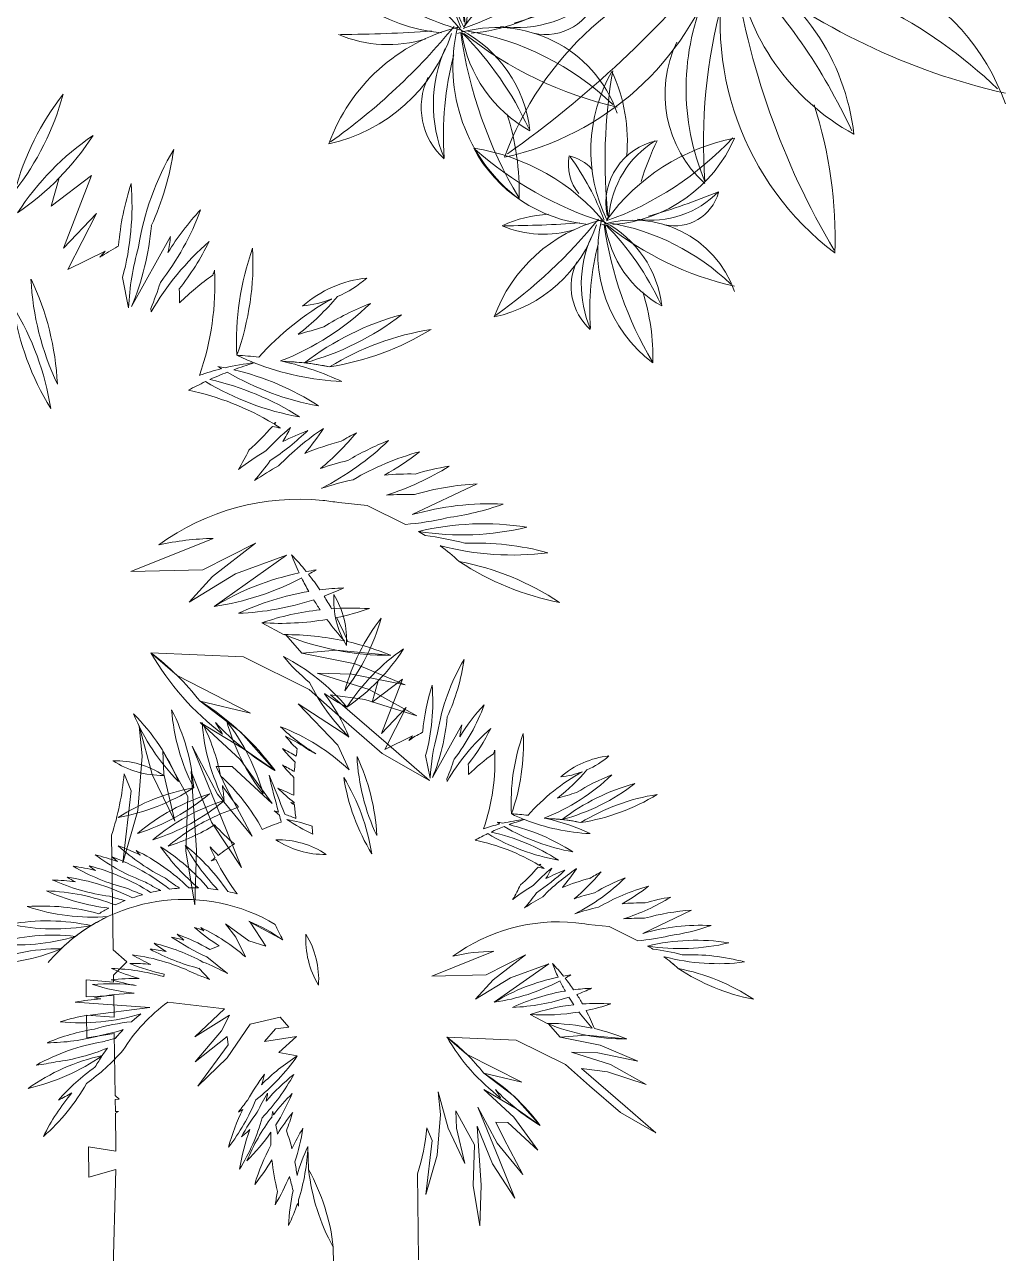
# Model space of a CAD drawing. Header units: millimetres. Extents: x -37049 to 129367, y 25385 to 90033.
# Drawn here: x 16047 to 17606, y 58581 to 60535 of the extents above; entities that cross this region are included whole.
import ezdxf

# ---------------------------------------------------------------- set-up
doc = ezdxf.new("R2010")
doc.units = ezdxf.units.MM
doc.header["$MEASUREMENT"] = 0
doc.layers.add('NCAY', color=3, linetype='Continuous', lineweight=13)

# ---------------------------------------------------------------- blocks, each defined once
blk = doc.blocks.new('A$C31BE79CC')
at = {"ltscale": 0.7}
for p, q in [((-160.2, 4356.2), (-74.6, 4290.9)), ((-101.1, 4202.1), (-160.2, 4356.2)), ((-74.6, 4290.9), (-91.7, 4351.1)), ((-171.1, 4275.3), (-101.1, 4202.1)), ((-110.4, 4157), (-171.1, 4275.3)), ((-327.9, 4226.8), (-245.3, 4078)), ((-189.1, 4195.4), (-110.4, 4157)), ((-238.6, 4075.6), (-226, 4139.6)), ((-286.6, 4066.8), (-285.9, 4074.2)), ((-508.1, 3576.2), (-416.7, 3505.8)), ((-396.5, 3519.8), (-508.1, 3576.2)), ((-573.6, 3551.4), (-419.9, 3442.4)), ((-465.3, 3511.6), (-573.6, 3551.4)), ((-243.6, 3516.2), (-396.5, 3519.8)), ((-367, 3451.4), (-465.3, 3511.6)), ((-416.7, 3505.8), (-367, 3451.4)), ((-605.9, 3343.6), (-571.9, 3382.5)), ((-679.4, 3349.5), (-791.2, 3338.7)), ((-718.9, 3320.6), (-605.9, 3343.6)), ((-605.9, 3343.6), (-679.4, 3349.5)), ((-482.1, 3335.5), (-621.3, 3266)), ((-286.3, 3344), (-482.1, 3335.5)), ((-341.5, 3296.1), (-286.3, 3344)), ((-825.3, 3276), (-718.9, 3320.6)), ((-712.3, 3298.9), (-825.3, 3276)), ((-819.1, 3288.5), (-754.9, 3239.5)), ((-774.7, 3173), (-819.1, 3288.5)), ((-754.9, 3239.5), (-767.7, 3284.7)), ((-748.5, 3266), (-638.5, 3300.9)), ((-638.5, 3300.9), (-712.3, 3298.9)), ((-497.4, 3216), (-341.5, 3296.1)), ((-849.5, 3210.3), (-748.5, 3266)), ((-621.3, 3266), (-689.3, 3206.3)), ((-739.5, 3245.2), (-849.5, 3210.3)), ((-789.4, 3149), (-666.4, 3255)), ((-666.4, 3255), (-739.5, 3245.2)), ((-705.8, 3165.6), (-598.4, 3236)), ((-598.4, 3236), (-682.5, 3148.5)), ((-390.3, 3241.7), (-497.4, 3216)), ((-476.6, 3175.5), (-390.3, 3241.7)), ((-827.3, 3227.8), (-774.7, 3173)), ((-781.7, 3139.1), (-827.3, 3227.8)), ((-689.3, 3206.3), (-776.2, 3130.5)), ((-944.9, 3191.5), (-882.9, 3079.9)), ((-390.6, 3196.1), (-482.5, 3140.8)), ((-475.4, 3117.9), (-390.6, 3196.1)), ((-261.4, 3189.5), (-289.1, 3086.3)), ((-267.7, 3124.7), (-261.4, 3189.5)), ((-840.8, 3167.9), (-781.7, 3139.1)), ((-549.1, 3094.3), (-476.6, 3175.5)), ((-876.2, 3073.1), (-789.4, 3149)), ((-776.2, 3130.5), (-876.2, 3073.1)), ((-682.5, 3148.5), (-706.3, 3095.8)), ((-482.5, 3140.8), (-549.1, 3094.3)), ((-434.9, 2995.9), (-373.4, 3146)), ((-373.4, 3146), (-427.6, 3044.2)), ((-311.5, 3135.5), (-364.3, 3039.1)), ((-313.3, 3086.6), (-311.5, 3135.5)), ((-877.9, 3078.1), (-868.4, 3126.1)), ((-543.2, 3024.6), (-475.4, 3117.9)), ((-458.4, 3102.8), (-543.2, 3024.6)), ((-424.1, 3103), (-458.4, 3102.8)), ((-446.5, 3056.8), (-424.1, 3103)), ((-258.5, 3009.7), (-267.7, 3124.7)), ((-913.9, 3071.5), (-913.3, 3077.1)), ((-371.7, 3092.3), (-414.8, 2985.3)), ((-383.1, 2925.3), (-371.7, 3092.3)), ((-337, 2986.8), (-313.3, 3086.6)), ((-289.1, 3086.3), (-337, 2986.8)), ((-229.3, 3087.2), (-244.2, 3051.1)), ((-500.8, 2955), (-446.5, 3056.8)), ((-244.2, 3051.1), (-226.9, 2898.8)), ((-427.6, 3044.2), (-500.8, 2955)), ((-364.3, 3039.1), (-360.4, 2923.8)), ((-226.9, 2898.8), (-258.5, 3009.7)), ((-478, 2888.9), (-434.9, 2995.9)), ((-414.8, 2985.3), (-478, 2888.9)), ((-379.1, 2810), (-383.1, 2925.3)), ((-360.4, 2923.8), (-379.1, 2810)), ((-496.3, 2772.9), (-565.4, 2735.5)), ((-529.4, 2722.3), (-496.3, 2772.9)), ((-444.2, 2769.6), (-493.7, 2733.7)), ((-466.2, 2741.2), (-444.2, 2769.6)), ((-486.7, 2699.3), (-466.2, 2741.2)), ((-493.7, 2733.7), (-529.4, 2722.3)), ((-411.2, 2715.3), (-431, 2722.6)), ((-1129.1, 2684.9), (-1013.9, 2603.2)), ((-1047.9, 2655.1), (-1129.1, 2684.9)), ((-1080, 2703.5), (-1011.5, 2650.7)), ((-996.3, 2661.3), (-1080, 2703.5)), ((-448.5, 2664.2), (-404.5, 2699.6)), ((-881.6, 2658.6), (-996.3, 2661.3)), ((-410.2, 2651.7), (-388, 2675.1)), ((-313.3, 2657.6), (-314.3, 2662.4)), ((-974.1, 2609.9), (-1047.9, 2655.1)), ((-1011.5, 2650.7), (-974.1, 2609.9)), ((-322, 2603.5), (-442.3, 2589)), ((-442.3, 2589), (-379.5, 2529.6)), ((-125.9, 2603.3), (-283.6, 2592.2)), ((-283.6, 2592.2), (-151.7, 2575.2)), ((-1153.4, 2529.1), (-1127.9, 2558.3)), ((-560.1, 2571.6), (-578.4, 2550.1)), ((-496.6, 2556.8), (-560.1, 2571.6)), ((-447.8, 2485.4), (-496.6, 2556.8)), ((-379.5, 2529.6), (-452.8, 2575.6)), ((-452.8, 2575.6), (-436, 2542.9)), ((-1208.5, 2533.5), (-1292.4, 2525.4)), ((-1238.1, 2511.9), (-1153.4, 2529.1)), ((-1153.4, 2529.1), (-1208.5, 2533.5)), ((-913.6, 2529.3), (-1060.5, 2523)), ((-955, 2493.4), (-913.6, 2529.3)), ((-567.6, 2526.5), (-594.5, 2530.8)), ((-594.5, 2530.8), (-556.9, 2496.4)), ((-578.4, 2550.1), (-550.4, 2546.9)), ((-550.4, 2546.9), (-526.8, 2520.1)), ((-447.9, 2530.6), (-449.6, 2513.2)), ((-379.9, 2477.1), (-447.9, 2530.6)), ((-436, 2542.9), (-379.9, 2477.1)), ((-1317.9, 2478.4), (-1238.1, 2511.9)), ((-1060.5, 2523), (-1164.9, 2470.9)), ((-526.8, 2520.1), (-567.6, 2526.5)), ((-449.6, 2513.2), (-385.9, 2424.9)), ((-1233.1, 2495.6), (-1317.9, 2478.4)), ((-1260.3, 2470.9), (-1177.8, 2497)), ((-1177.8, 2497), (-1233.1, 2495.6)), ((-1071.9, 2433.4), (-955, 2493.4)), ((-556.9, 2496.4), (-596.2, 2489.3)), ((-385.9, 2424.9), (-447.8, 2485.4)), ((-1336, 2429.1), (-1260.3, 2470.9)), ((-1253.6, 2455.3), (-1336, 2429.1)), ((-1290.9, 2383.1), (-1198.8, 2462.6)), ((-1198.8, 2462.6), (-1253.6, 2455.3)), ((-1164.9, 2470.9), (-1215.9, 2426.1)), ((-991.6, 2452.7), (-1071.9, 2433.4)), ((-1056.4, 2403), (-991.6, 2452.7)), ((-1215.9, 2426.1), (-1281.1, 2369.3)), ((-1110.8, 2342.1), (-1056.4, 2403)), ((-991.8, 2418.4), (-1060.8, 2377)), ((-1055.4, 2359.8), (-991.8, 2418.4)), ((-895, 2413.5), (-915.8, 2336.1)), ((-899.7, 2364.9), (-895, 2413.5)), ((-1356.1, 2326.2), (-1290.9, 2383.1)), ((-1060.8, 2377), (-1110.8, 2342.1)), ((-1025.1, 2268.3), (-979, 2380.9)), ((-979, 2380.9), (-1019.7, 2304.6)), ((-932.6, 2373), (-972.2, 2300.7)), ((-933.9, 2336.3), (-932.6, 2373)), ((-1281.1, 2369.3), (-1356.1, 2326.2)), ((-1106.3, 2289.8), (-1055.4, 2359.8)), ((-1042.7, 2348.5), (-1106.3, 2289.8)), ((-1017, 2348.6), (-1042.7, 2348.5)), ((-1033.8, 2314), (-1017, 2348.6)), ((-892.8, 2278.6), (-899.7, 2364.9)), ((-977.7, 2340.6), (-1010, 2260.4)), ((-986.2, 2215.4), (-977.7, 2340.6)), ((-951.7, 2261.5), (-933.9, 2336.3)), ((-915.8, 2336.1), (-951.7, 2261.5)), ((-870.9, 2336.7), (-882.1, 2309.7)), ((-1074.5, 2237.7), (-1033.8, 2314)), ((-1019.7, 2304.6), (-1074.5, 2237.7)), ((-972.2, 2300.7), (-969.2, 2214.3)), ((-882.1, 2309.7), (-869.1, 2195.5)), ((-620.4, 2248.2), (-618.9, 2297.1)), ((-1057.4, 2188), (-1025.1, 2268.3)), ((-869.1, 2195.5), (-892.8, 2278.6)), ((-1010, 2260.4), (-1057.4, 2188)), ((-983.3, 2128.9), (-986.2, 2215.4)), ((-969.2, 2214.3), (-983.3, 2128.9))]:
    blk.add_line(p, q, dxfattribs=at)
at = {"ltscale": 0.25}
for p, q in [((-977.5, 3702.4), (-840.1, 3637)), ((-825.6, 3616.3), (-744.7, 3656.4)), ((-744.7, 3656.4), (-684.7, 3662.5)), ((-243.6, 3516.2), (-418.4, 3586.6)), ((-568.9, 3382.5), (-521.5, 3407.8)), ((-206.1, 2714.4), (-202.7, 2957.4)), ((-1432.1, 2798.2), (-1329, 2749.2)), ((-1318.1, 2733.6), (-1257.4, 2763.7)), ((-1257.4, 2763.7), (-1212.5, 2768.2)), ((-881.6, 2658.6), (-1012.7, 2711.3)), ((-235.1, 2688.8), (-206.1, 2714.4)), ((-206.8, 2660.3), (-235.1, 2688.8)), ((-207, 2645.5), (-206.8, 2660.3)), ((-207, 2645.5), (-148.7, 2650.6)), ((-148.7, 2650.6), (-149.2, 2614.3)), ((-208.1, 2571.4), (-207.4, 2617.7)), ((-149.2, 2614.3), (-207.4, 2617.7)), ((-1125.6, 2558.3), (-1090, 2577.2)), ((-208.1, 2571.4), (-149.8, 2575.7)), ((-149.8, 2575.7), (-150.4, 2527.6)), ((-210.4, 2405.1), (-208.5, 2536.6)), ((-150.4, 2527.6), (-208.5, 2536.6)), ((-219.1, 2397.8), (-210.4, 2405.1)), ((-210.5, 2396.8), (-219.1, 2397.8)), ((-217.7, 2371.2), (-210.8, 2371.5)), ((-210.9, 2368.1), (-217.7, 2371.2)), ((-210.8, 2371.5), (-210.5, 2396.8)), ((-211.9, 2294), (-210.9, 2368.1)), ((-211.8, 2287.1), (-211.9, 2294)), ((-211.8, 2287.1), (-153.7, 2296.3)), ((-153.7, 2296.3), (-154.6, 2232.3)), ((-151, 0), (-211.5, 2248.3)), ((-154.6, 2232.3), (-211.5, 2248.3)), ((-853.5, 2057.2), (-851, 2239.4)), ((-672.6, 2084.1), (-698.9, 21.4))]:
    blk.add_line(p, q, dxfattribs=at)
for centre, major_axis, start_param, end_param in [((464.9, 4682.2), (585.6, 0.1), 3.406993, 3.801553), ((-562.8, 4169.3), (-585.6, 0.2), 3.407446, 3.802006), ((327.9, 4759.5), (585.6, 0.1), 3.716096, 4.110655), ((-495.1, 3958.4), (585.6, 0.1), 0.574503, 0.969063), ((-838.1, 4112.3), (-585.6, 0.1), 3.299173, 3.676989), ((245.4, 4493.2), (585.6, 0), 3.282335, 3.571144), ((339.5, 4291.9), (585.6, 0.1), 3.061447, 3.404585), ((-801.1, 4157.6), (-585.6, 0.2), 3.227372, 3.456534), ((-820.5, 3884.9), (-585.6, 2.7), 3.699333, 3.894874), ((157.7, 4486.6), (585.6, 0.8), 3.494407, 3.796649), ((296.3, 4300.6), (-585.6, 0.1), 0.087896, 0.390186), ((252.5, 4304.7), (-585.6, 1.7), 0.136344, 0.195643), ((83.1, 4172.2), (-585.6, 0), -0.050757, 0.343802), ((-1053.1, 4004.6), (-585.6, 0.1), 3.090895, 3.485455), ((-793.7, 3773.8), (585.6, 0.4), 0.523282, 0.854848), ((114.9, 4476.3), (-585.6, 0.4), 0.461584, 0.664682), ((-823.5, 4045.5), (585.6, 0.3), 0.050816, 0.27375), ((241.1, 4571.5), (-414.1, 414.1), 1.456103, 1.461373), ((-496.6, 3691.3), (-585.6, 6.7), 4.148582, 4.223533), ((258.7, 4572.7), (-414.1, 414.1), 1.48554, 1.514413), ((163.8, 4125.3), (-585.6, 0), -0.05074, 0.335831), ((-972.4, 3957.7), (-414.1, 414.1), 4.252072, 4.270733), ((-755.1, 3666.3), (585.6, 5.7), 0.789358, 0.946528), ((-770.1, 3892.3), (247.7, 0), 0.855538, 1.463513), ((-581.1, 4325.7), (-247.7, 0.4), 0.857282, 1.155325), ((252.5, 4304.7), (585.6, 1.1), 3.444177, 3.54428), ((496.9, 3885.4), (-585.6, 0), -0.443286, -0.048727), ((-616.9, 4165.2), (585.6, 0), -0.443427, -0.048867), ((-235.9, 4479.2), (-585.6, 1.3), 0.708283, 0.9053), ((-952.2, 3581.4), (585.6, 0.8), 0.725878, 1.065427), ((-581.1, 4325.7), (247.7, 0.1), 4.347749, 4.604814), ((238.8, 4091.7), (585.6, 0.2), 3.100743, 3.151111), ((-963.1, 3538.8), (-585.6, 0.4), 4.153519, 4.343577), ((-346.5, 4507.7), (-585.6, 0.1), 0.806913, 1.195733), ((504.7, 3771.4), (585.6, 0.1), 2.591384, 2.985943), ((-573, 4168.3), (585.6, 0.2), -0.550505, -0.155946), ((-969.4, 3495.2), (-585.6, 0.1), 4.055264, 4.449823), ((-459.6, 4524.3), (-585.6, 0), 0.913568, 1.308128), ((-971, 3451.2), (-585.6, 0), 4.161869, 4.556428), ((-573.7, 4528.8), (-585.6, 0.5), 1.02116, 1.415719), ((234.7, 6963.6), (3058.8, 84.3), 4.390744, 4.409065), ((-439.7, 3390), (585.6, 0.7), 1.788858, 2.012913), ((-558.4, 3458), (-503.7, 1), -1.551548, -1.356168), ((-558.4, 3458), (-503.6, 2.6), -1.548325, -1.459671), ((-439.7, 3390), (-414.1, 414.1), -0.57661, -0.566176), ((-439.7, 3390), (-585.6, 1.5), -1.519455, -1.439727), ((-719.4, 4503.9), (-585.6, 6.1), 1.956749, 2.024498), ((-719.4, 4503.9), (585.6, 0.2), -1.522461, -1.196862), ((-558.4, 3458), (-503.7, 1.2), -1.462377, -1.355651), ((-325, 3374.9), (-585.6, 1), -1.333653, -0.99797), ((-744.4, 4444.1), (-585.6, 0.6), 1.748376, 2.102823), ((-558.4, 3458), (356.1, 356.1), 0.677895, 0.679824), ((-952.2, 3581.4), (414.1, 414.1), 6.197876, 6.198687), ((-558.4, 3458), (-503.7, 1), 4.484508, 4.606893), ((-719.8, 3248.1), (742.5, 2.6), 1.212125, 1.272787), ((-719.8, 3248.1), (-741.5, 40), 4.337032, 4.39141), ((-325, 3374.9), (414.1, 414.1), 0.961941, 0.989243), ((-744.4, 4444.1), (-414.1, 414.1), 2.911514, 2.927297), ((-558.4, 3458), (503.7, 1.4), 1.225353, 1.322073), ((-284.7, 3351.4), (585.6, 1.3), 1.785514, 2.139668), ((-704.1, 4420.6), (585.6, 0.2), -1.394575, -1.028542), ((-719.8, 3248.1), (740.4, 56.2), 0.997968, 1.052304), ((-244.4, 3328), (-585.6, 0.5), -1.361083, -1.029008), ((-818.7, 3311.8), (414.1, 414.1), 0.300858, 0.310693), ((-103.7, 4210.5), (414.1, 414.1), 3.057726, 3.066232), ((-993, 3291.8), (584, 43.4), 0.951583, 1.014576), ((-271.5, 4185.3), (585.6, 0.2), 3.835481, 4.018839), ((-977.4, 3332.9), (585.6, 1.5), 0.767022, 0.979563), ((-164.8, 4144.5), (585.6, 3.4), 3.723202, 3.836803), ((-829.5, 3269.1), (585.6, 1), 1.101277, 1.201156), ((-214.3, 4238.9), (-585.6, 2.3), 0.812122, 0.986828), ((-957.4, 3372.2), (585.6, 1.7), 0.748909, 0.872499), ((-63, 4092.6), (-585, 26.6), 0.526161, 0.584914), ((-244.4, 3328), (-414.1, 414.1), -0.240749, -0.214296), ((-663.8, 4397.1), (414.1, 414.1), 4.103534, 4.133705), ((-103.7, 4210.5), (585.6, 7.2), 3.850293, 3.970726), ((-1004.2, 3249.2), (585.6, 2.4), 1.027071, 1.191434), ((-381.9, 4214.5), (585.6, 1.7), 3.939692, 4.238137), ((-835.8, 3225.5), (585.6, 3.8), 1.172739, 1.311778), ((-1010.7, 3205.7), (585.6, 1.4), 1.038288, 1.299896), ((-494.8, 4231.7), (-585.5, 9.1), 0.923229, 1.076015), ((-829.5, 3269.1), (585.5, 12), 0.893295, 1.012784), ((32.6, 4030.1), (585.3, 17.2), 3.565081, 3.644896), ((-1012.6, 3161.7), (-585.6, 4.4), 4.431524, 4.558079), ((-609, 4236.9), (-585.6, 1.7), 1.017369, 1.268159), ((-837.3, 3181.5), (585.6, 6.3), 1.226562, 1.328978), ((-835.8, 3225.5), (585.6, 5.7), 0.962124, 1.064412), ((-63, 4092.6), (-585.5, 11.6), 0.6414, 0.733687), ((-1009.8, 3117.7), (-585.6, 0), 4.426646, 4.657282), ((-834.2, 3137.6), (-585.6, 1), 4.622999, 4.734391), ((-834.2, 3137.6), (-585.6, 1.7), 4.391489, 4.509622), ((-826.4, 3094.3), (-585.6, 0.9), 4.643408, 4.745185), ((-599.9, 3166), (-503.7, 0.1), 4.082142, 4.812592), ((-1002.3, 3074.3), (-585.6, 0.5), 4.432652, 4.764896), ((-835.6, 4210.7), (-585.6, 0.5), 1.228779, 1.438689), ((-599.9, 3166), (-503.6, 6.3), -1.458187, -1.389074), ((-990.3, 3032), (585.6, 0), 1.334496, 1.729056), ((-777.7, 4199.9), (585.6, 1.1), 4.476945, 4.628758), ((-945.6, 4179.6), (585.6, 0.1), 4.475974, 4.870534), ((-599.9, 3166), (-356.1, 356.1), -0.258415, -0.225201), ((-973.8, 2991.2), (-585.6, 0.1), 4.673875, 4.977643), ((-1051.6, 4137), (585.6, 0.1), 4.582733, 4.972963), ((-797.2, 3011.3), (-585.6, 0), -1.450398, -1.304849), ((-599.9, 3166), (-503.6, 3.5), -0.927769, -0.82339), ((-599.9, 3166), (503.5, 10.4), 2.186168, 2.290547), ((-883.4, 4156.6), (-414.1, 414.1), 2.326823, 2.329379), ((-429.6, 3001.1), (-585.6, 1.4), 4.496795, 4.6955), ((-160.3, 3147.8), (-585.6, 4.2), -0.754627, -0.673486), ((-1130.5, 3762.3), (-585.6, 1.7), 2.705463, 2.777182), ((-828.7, 2962.8), (-585.6, 0.1), -1.37982, -0.98526), ((-1263.2, 4025.9), (585.6, 0.4), -1.380718, -0.986159), ((-334.3, 4021.7), (-414.1, 414.1), 1.814851, 1.846459), ((-721.7, 2940.5), (414.1, 414.1), 0.602803, 0.638614), ((-160.3, 3147.8), (584.8, 30.9), 2.420926, 2.490828), ((-1130.5, 3762.3), (585.4, 15), -0.540385, -0.484977), ((-334.3, 4021.7), (585.6, 0.1), 4.23042, 4.565385), ((-721.7, 2940.5), (585.6, 0.1), 1.029252, 1.36207), ((-515, 3371.2), (185.8, 0), 2.596064, 3.204039), ((-859.3, 3456), (185.8, 0), -0.545528, 0.062447), ((-448.2, 4012.9), (585.4, 16.8), 4.249153, 4.326478), ((-718.2, 2896.6), (585.6, 0.6), 1.443106, 1.529714), ((-718.2, 2896.6), (585.6, 1.5), 1.133701, 1.401181), ((-710.1, 2853.4), (585.6, 0.1), 1.500699, 1.637253), ((-160.3, 3147.8), (584.8, 29.8), 2.519744, 2.573182), ((-1130.5, 3762.3), (-582.1, 64.2), 2.658835, 2.702073), ((-448.2, 4012.9), (585.6, 0), 4.394724, 4.672281), ((-350.3, 3533), (-439.2, 0.5), 0.266698, 0.661258), ((-1121, 3148.4), (439.2, 0.3), 0.264847, 0.659406), ((-560.5, 3992.1), (-585.6, 2.5), 1.247137, 1.370447), ((-160.3, 3147.8), (585.6, 4.9), 2.652386, 2.748329), ((-1130.5, 3762.3), (585.5, 9.2), -0.751957, -0.651082), ((-560.5, 3992.1), (585.6, 0.1), 4.542968, 4.778944), ((-710.1, 2853.4), (585.6, 0.4), 1.242306, 1.458399), ((-791.2, 3924.3), (585.6, 0.3), 4.706639, 5.101199), ((-571.9, 2797), (-585.6, 2.2), -1.341269, -1.177617), ((-571.9, 2797), (-585.6, 0.5), 4.707999, 4.927601), ((-453, 3591), (-439.2, 0.4), 0.575633, 0.970192), ((-1070.2, 2990.2), (439.2, 1), 0.572375, 0.966934), ((-366, 2945.6), (-439.2, 0.1), -1.095448, -0.700889), ((-902.5, 3619.5), (-439.2, 0.3), 2.263747, 2.44122), ((-793.3, 3637), (-585.6, 0.4), 2.223663, 2.618222), ((69.1, 2878.5), (585.6, 1.4), 2.220531, 2.470157), ((-1327.5, 3105.6), (439.2, 0.4), 0.15669, 0.534507), ((-514.9, 3391.3), (439.2, 0.2), 3.281865, 3.570674), ((-444.3, 3240.3), (439.2, 0.1), 3.061455, 3.404593), ((-1299.8, 3139.6), (439.2, 0), 0.085293, 0.314455), ((-1015.3, 3477.2), (439.2, 0.8), -0.790862, -0.464171), ((-300.4, 2996.8), (-439.2, 0.2), -0.634784, -0.393913), ((-902.5, 3619.5), (439.2, 4.1), -1.105063, -0.978422), ((-1314.3, 2935), (439.2, 0.5), 0.552114, 0.747655), ((-580.7, 3386.3), (439.2, 0.2), 3.49537, 3.797613), ((-78.3, 2746.1), (-585.6, 0.5), -1.008169, -0.635946), ((-476.7, 3246.9), (-439.2, 0.1), 0.087911, 0.390201), ((61.1, 3023.5), (-439.2, 0.1), -0.472363, -0.077803), ((-767.8, 3257.6), (-439.2, 0), 2.66905, 3.063609), ((62.3, 2905.5), (439.2, 1), 2.357682, 2.752242), ((-656.2, 3380.7), (-439.2, 0.1), 2.360201, 2.75476), ((-1294.2, 2851.7), (439.2, 0.7), 0.522416, 0.853982), ((-612.8, 3378.6), (439.2, 0.1), 3.602188, 3.805286), ((-509.6, 3249.9), (-439.2, 0.7), 0.134976, 0.194275), ((-404.3, 2776.8), (-439.2, 0.2), -1.206723, -0.812347), ((-862.5, 3506.2), (-439.2, 4.9), 2.124337, 2.340051), ((-849.9, 3596.8), (-585.6, 0.6), 2.111282, 2.388841), ((-101, 2927.9), (-439.2, 0.3), -0.663509, -0.26895), ((-870.2, 3315.5), (-439.2, 0.3), 2.478083, 2.872643), ((-832.3, 3230.5), (-439.2, 0.1), 2.669367, 3.063927), ((69.1, 2878.5), (-585.6, 6.7), -0.561492, -0.512627), ((-3.4, 2996.4), (-439.2, 0.6), -0.471249, -0.197472), ((-636.6, 3150.5), (-439.2, 0), -0.050815, 0.343744), ((-1488.7, 3024.8), (-439.2, 0), 3.090819, 3.485378), ((-1316.5, 3055.5), (439.2, 0), 0.051274, 0.274208), ((-518.1, 3450), (310.6, 310.6), 3.0269, 3.032169), ((-1071.4, 2789.8), (439.1, 6.7), 0.980349, 1.0553), ((-504.9, 3450.9), (-310.6, 310.6), 1.48554, 1.514413), ((-371.2, 2776.5), (-439.2, 5.9), -1.08457, -0.948929), ((-878.4, 3477.7), (-310.6, 310.6), 3.066792, 3.098029), ((-906.2, 3451.6), (310.6, 310.6), 4.750335, 4.794332), ((-432.1, 2740.9), (-310.6, 310.6), -0.438123, -0.432207), ((-576.1, 3115.3), (-439.2, 0.1), -0.050613, 0.335958), ((-1428.2, 2989.6), (310.6, 310.6), 5.822868, 5.841529), ((-1265.3, 2771.1), (439.2, 1.2), 0.796371, 0.95354), ((-432.1, 2740.9), (-310.6, 310.6), -0.337675, -0.303271), ((-906.2, 3451.6), (-310.6, 310.6), 3.138842, 3.153714), ((-1027.9, 3057.8), (-310.6, 310.6), 4.080354, 4.11566), ((-364.8, 2750.1), (438.9, 15.4), 2.008597, 2.084408), ((-899.7, 3425.3), (439.2, 1.6), -0.798104, -0.707026), ((-1276.5, 2940.6), (-185.8, 0.1), 3.997653, 4.605628), ((-1134.8, 3265.6), (-185.8, 0.8), 0.8598, 1.157843), ((-519.8, 3090.2), (310.6, 310.6), 2.315645, 2.366013), ((-509.6, 3249.9), (-439.2, 0.6), 0.305777, 0.405879), ((-326.2, 2935.4), (-439.2, 0.1), -0.443227, -0.048668), ((-1161.6, 3145.3), (-439.2, 0.1), 2.698479, 3.093039), ((-1027.9, 3057.8), (310.6, 310.6), 5.576314, 5.621229), ((-364.9, 2715.1), (-438, 32.8), -1.023149, -0.957762), ((-899.8, 3390.3), (439.2, 1.4), -0.788427, -0.706677), ((-209.8, 2929.5), (185.8, 0.3), 1.547389, 2.155364), ((-308.6, 3270), (-185.8, 0.2), 1.550084, 2.158059), ((-1421.2, 2675.5), (-439.2, 0.2), 4.153271, 4.343329), ((-958.8, 3402.2), (-439.2, 0.8), 0.808731, 1.197551), ((-875.9, 3380.8), (439.2, 0.7), 3.846023, 4.04304), ((-1413.1, 2707.4), (439.2, 0.3), 0.726596, 1.066145), ((-1134.8, 3265.6), (-185.8, 0.2), 1.207647, 1.464712), ((-320.4, 2850), (439.2, 0.3), 2.590924, 2.985484), ((-1128.7, 3147.6), (-439.2, 0.4), 2.592313, 2.986873), ((-1027.9, 3057.8), (439.2, 0), -0.036122, 0.049968), ((1664, 2147.6), (-2391.5, 19.3), -0.394386, -0.357216), ((-2863.1, 3637.9), (-2391.5, 7.5), 2.877474, 2.911126), ((-136, 2760.4), (-439.2, 0.8), -0.823435, -0.494989), ((354, 3138.9), (-585.6, 0.1), 0.088591, 0.315204), ((-1426, 2642.8), (-439.2, 0.1), 4.055323, 4.449882), ((-1043.6, 3414.6), (439.2, 0), 4.055114, 4.449674), ((-859.5, 3373.4), (439.2, 6.2), -0.923638, -0.818932), ((-395.6, 2647.6), (-439.1, 7.4), -1.182579, -1.098167), ((-805.7, 3302.2), (439.2, 0.5), -0.709152, -0.578136), ((-3.4, 2996.4), (439.2, 0.1), 2.990016, 3.063344), ((-138.9, 3427), (-439.2, 0), 0.998756, 1.393315), ((-454.3, 2625.4), (-439.2, 0), 4.140339, 4.534899), ((-1427.2, 2609.8), (-439.2, 0.4), 4.16284, 4.5574), ((-1129.2, 3418), (439.2, 0.4), 4.161051, 4.55561), ((-522.9, 5244.1), (-2289.2, 161.8), 1.347257, 1.365578), ((-827.5, 3391.3), (310.6, 310.6), 4.497864, 4.51738), ((-1027.9, 3057.8), (-310.6, 310.6), 3.852379, 3.856272), ((-497.5, 2595.7), (310.6, 310.6), 0.981228, 0.997292), ((-158.3, 3366.5), (-439.2, 0.6), 0.872318, 1.266878), ((-573.3, 2611.7), (-439.2, 0.7), 4.014158, 4.408717), ((-774.8, 3290.4), (-310.6, 310.6), 3.333242, 3.334896), ((-541, 2625.3), (-439.2, 0.1), 4.012645, 4.41144), ((-126.1, 3380.1), (-439.2, 0.1), 0.867022, 1.265664), ((-1028.7, 2563.9), (-439.2, 3.4), -1.514294, -1.434565), ((-1238.5, 3399.3), (-438.5, 25.5), 2.004386, 2.072135), ((-1027.9, 3057.8), (-439.2, 0.5), 2.994175, 3.06075), ((-424.2, 2587.5), (437.9, 33.3), 1.832755, 1.890677), ((-2863.1, 3637.9), (1691.1, 1691.1), 5.221259, 5.228192), ((-823.5, 3350.7), (-310.6, 310.6), 3.00542, 3.035478), ((-424.2, 2587.5), (-310.6, 310.6), -0.500675, -0.479492), ((-605.6, 2598.1), (-439.2, 3.6), 4.262951, 4.411764), ((-1028.7, 2563.9), (439.2, 0.3), 1.789412, 2.013467), ((-1238.5, 3399.3), (-439.2, 0.9), 1.621511, 1.947111), ((-1117.7, 2614.9), (377.7, 0.1), 1.587833, 1.783213), ((-1117.7, 2614.9), (-377.7, 2.4), -1.458467, -1.351741), ((-942.7, 2552.6), (-439.2, 1.2), -1.332587, -0.996904), ((-1257.3, 3354.4), (439.2, 0.5), -1.395407, -1.040961), ((-1117.7, 2614.9), (-377.7, 1.4), -1.549719, -1.461065), ((-1028.7, 2563.9), (-310.6, 310.6), -0.57661, -0.566176), ((-1117.7, 2614.9), (267.1, 267.1), 0.677895, 0.679824), ((-1413.1, 2707.4), (310.6, 310.6), 6.197876, 6.198687), ((-1117.7, 2614.9), (377.7, 1.2), 1.337772, 1.460157), ((-1238.8, 2457.5), (-556.9, 4.6), 4.365526, 4.426187), ((-1238.8, 2457.5), (556.9, 5.5), 1.131556, 1.185934), ((-942.7, 2552.6), (-310.6, 310.6), -0.608855, -0.581553), ((-1257.3, 3354.4), (310.6, 310.6), 4.48231, 4.498093), ((-1117.7, 2614.9), (377.7, 1.1), 1.225183, 1.321902), ((-818.8, 3355.8), (-439.2, 3.4), 2.02464, 2.168866), ((-1066.4, 3002.4), (310.6, 310.6), 5.400082, 5.439228), ((-488.8, 2560.1), (439.2, 5.3), 1.754593, 1.881014), ((-696.9, 2566.8), (439.1, 9.5), 1.139911, 1.237944), ((-745.4, 3275.5), (439.2, 2.2), -0.878556, -0.74556), ((-190.6, 3353), (439.2, 2.9), 4.153011, 4.400335), ((-605.6, 2598.1), (439.2, 1.3), 0.867807, 1.106959), ((-912.5, 2535), (439.2, 0.9), 1.785614, 2.139768), ((-1227, 3336.8), (439.2, 0.6), -1.395721, -1.029687), ((-882.2, 2517.3), (-439.2, 0.9), -1.359809, -1.027734), ((-1238.8, 2457.5), (-556.8, 8.9), 4.231369, 4.285704), ((-554.7, 2761.9), (185.8, 0.3), 1.54728, 2.155255), ((-653.4, 3102.4), (-185.8, 0.2), 1.54992, 2.157895), ((-696.9, 2566.8), (-439.1, 9.6), 4.07707, 4.173629), ((-85.2, 2592.1), (-439.2, 0.1), -0.897155, -0.593786), ((-102.6, 2620.2), (-439, 14.1), -0.758613, -0.702399), ((-743.9, 3147.1), (439.2, 0), -0.769125, -0.502965), ((-816.7, 3101.8), (439, 11.6), -0.480129, -0.422495), ((-70.9, 2562.3), (-439.2, 0.8), -1.002341, -0.694952), ((-666.8, 3184.3), (439.2, 1.2), -0.883703, -0.612315), ((-59.9, 2531.2), (439.2, 0.8), 2.028917, 2.341282), ((-513.6, 3258.8), (439.2, 0), -1.107065, -0.828997), ((-67.4, 2522), (-439.2, 2.3), -1.218212, -1.101927), ((-586.1, 3213.2), (310.6, 310.6), 4.75108, 4.781473), ((-882.2, 2517.3), (-310.6, 310.6), -0.240749, -0.214296), ((-1312.9, 2505.2), (310.6, 310.6), 0.300858, 0.310693), ((-776.7, 3179.3), (-310.6, 310.6), 1.48693, 1.495435), ((-816.7, 3101.8), (439.2, 1.8), -0.662246, -0.46638), ((-281.9, 3321.6), (-310.6, 310.6), 2.027706, 2.050831), ((-696.9, 2566.8), (310.6, 310.6), 0.085476, 0.108991), ((-52.2, 2499.1), (-439.2, 0.6), -1.216344, -0.89813), ((-48, 2466.4), (439.2, 1.5), 1.813778, 2.138624), ((-428.6, 3269.3), (439.2, 0.5), -1.213096, -0.936662), ((-63.4, 2489.2), (-439.2, 0.1), -1.330076, -1.21797), ((-502.8, 3233.2), (310.6, 310.6), 4.641345, 4.674747), ((-417.8, 3244.3), (-310.6, 310.6), 2.958647, 2.997225), ((-1452, 2458.3), (-439.2, 3.8), 4.181483, 4.345846), ((-985.4, 3182.2), (-439.2, 2.2), 0.806041, 1.104486), ((-1443.7, 2490.2), (-438.4, 25.7), 4.226005, 4.288998), ((-902.5, 3160.4), (-439.2, 4.7), 0.704865, 0.888222), ((-1432, 2521.1), (439.2, 1.4), 0.766437, 0.978977), ((-822.5, 3129.8), (-439.2, 3.8), 0.596186, 0.709787), ((-1321.1, 2473.2), (439.2, 0), 1.102837, 1.202715), ((-859.7, 3200.6), (439.2, 1.7), 3.945982, 4.120687), ((-1417, 2550.5), (439.1, 8.1), 0.733339, 0.856929), ((-746.2, 3090.8), (-439.2, 3.1), 0.487745, 0.546498), ((-1196.7, 3319.2), (310.6, 310.6), 4.103534, 4.133705), ((-776.7, 3179.3), (439.1, 9.9), 3.840011, 3.960444), ((-586.1, 3213.2), (-438.9, 15.9), 2.18366, 2.266036), ((-47.3, 2433.3), (439.2, 0.3), 1.709861, 2.042031), ((-342.9, 3270.8), (-439.2, 0.2), 1.820445, 2.099587), ((-62.9, 2456.2), (439.2, 1.8), 1.700609, 1.810723), ((-332.2, 3246.2), (-310.6, 310.6), 2.844587, 2.890499), ((-1457, 2425.6), (-439.2, 0.1), 4.18244, 4.444048), ((-1070.1, 3195.2), (439.2, 3.8), 4.040581, 4.193368), ((-1325.7, 2440.5), (439.2, 3.7), 1.170735, 1.309774), ((-1321.1, 2473.2), (-439.2, 5), 4.066803, 4.186292), ((-674.4, 3044), (-439.2, 5), 0.464223, 0.544037), ((-356.6, 2442.9), (378.3, 0), 0.808911, 2.106174), ((-372.2, 2468.1), (267.1, 267.1), 0.879778, 0.934674), ((-372.2, 2468.1), (-267.1, 267.1), -0.800787, -0.745368), ((-372.2, 2468.1), (-267.1, 267.1), -0.909387, -0.853106), ((-502.8, 3233.2), (438.7, 20.7), -1.155283, -1.070928), ((-372.2, 2468.1), (267.1, 267.1), 0.553968, 0.611506), ((-417.8, 3244.3), (-439.1, 6.7), 1.933472, 2.016585), ((-257.6, 3263.1), (439.2, 1.4), -1.439027, -1.152365), ((-65.9, 2423.3), (-439.2, 0.4), -1.542778, -1.432387), ((-1458.4, 2392.6), (-439.2, 2.1), 4.428794, 4.555349), ((-1155.7, 3199), (439.2, 1.2), 4.153239, 4.404029), ((-1324.6, 2374.6), (439.2, 1.4), 1.476598, 1.58799), ((-1326.9, 2407.5), (439.2, 3.2), 1.230073, 1.332489), ((-1325.7, 2440.5), (439.1, 7.5), 0.954836, 1.057125), ((-746.2, 3090.8), (-439.1, 9), 0.642112, 0.7344), ((-372.2, 2468.1), (-267.1, 267.1), -0.580083, -0.525416), ((-372.2, 2468.1), (-376.5, 30), 4.454064, 4.513315), ((-332.2, 3246.2), (439.1, 10.8), -1.364281, -1.286055), ((-372.2, 2468.1), (-376.6, 29.4), 4.347293, 4.40878), ((-50.2, 2400.4), (439.2, 0.5), 1.602728, 1.942819), ((-246.8, 3239.1), (439.2, 0.5), -1.457931, -1.144385), ((-1456.3, 2359.7), (439.2, 0.9), 1.282906, 1.513542), ((-1324.6, 2374.6), (439, 11.8), 1.220027, 1.33816), ((-372.2, 2468.1), (-267.1, 267.1), -1.332415, -1.268098), ((-162.7, 3222.8), (-439.2, 0), 1.497172, 1.891732), ((-56.5, 2368), (-439.2, 0.2), 4.639171, 4.987683), ((-1450.7, 2327.1), (439.2, 0.4), 1.289227, 1.62147), ((-1325.6, 3179.4), (439.2, 1.9), 4.365006, 4.574916), ((-1318.7, 2342.1), (439.2, 0.4), 1.499345, 1.601123), ((-1148.9, 2395.9), (377.7, 1.4), 1.667239, 1.736352), ((-1148.9, 2395.9), (377.7, 0), 0.940331, 1.67078), ((-348.2, 2426.4), (377.7, 0.4), 1.964142, 2.18224), ((-952.7, 2942.6), (439.2, 0.1), -0.491272, -0.408603), ((-225, 2427.6), (310.6, 310.6), 1.442884, 1.451461), ((-666.6, 3093.3), (-439.2, 0.6), 2.138382, 2.287904), ((-239.8, 2345.1), (-310.6, 310.6), -0.464226, -0.416509), ((-356.7, 2443.4), (377.7, 6.9), 1.003583, 1.110309), ((-66.2, 2336.5), (-439.2, 0.1), 4.532081, 4.92664), ((-80.8, 3197.7), (439.2, 0), 4.531863, 4.926423), ((-356.7, 2443.4), (377.7, 2), 0.909774, 1.0165), ((-1441.6, 2295.4), (-439.2, 0.3), 4.476762, 4.871321), ((-1282.2, 3171.3), (439.2, 0), 4.478692, 4.630504), ((-455.9, 2651.1), (-185.8, 0), -0.545128, 0.062847), ((-800.2, 2735.8), (185.8, 0), -0.545424, 0.062551), ((-200.1, 2366.5), (439.2, 1.7), 2.019555, 2.277909), ((-192.6, 2334.3), (-439.2, 2.1), -1.220072, -1.045226), ((-581.4, 3101.6), (-439.2, 0.1), 1.985586, 2.180104), ((-721.3, 3052.2), (-310.6, 310.6), 3.182854, 3.203365), ((-637.8, 3071.7), (310.6, 310.6), 4.624058, 4.667436), ((-236.7, 2312.2), (-439.2, 5.8), -1.343051, -1.282593), ((-79.3, 2306.2), (439.2, 0.1), 1.283522, 1.678082), ((-356.7, 2443.4), (377.5, 14), 0.771258, 0.877983), ((-2, 3164), (-439.2, 0), 1.283678, 1.678238), ((-1408.1, 3156.1), (-439.2, 0), 1.334655, 1.729215), ((-1296.9, 2279.9), (439.2, 0.8), 1.689259, 1.834808), ((-1148.9, 2395.9), (267.1, 267.1), 1.312381, 1.345596), ((-1021.2, 2272.2), (439.2, 0.5), 1.351839, 1.550544), ((-188.7, 2301.5), (439.2, 1.9), 1.805552, 2.0592), ((-495.7, 3100.8), (439.2, 1), -1.3253, -1.07085), ((-552.8, 3082.1), (439.2, 2.8), -1.013545, -0.943393), ((-237, 2279.2), (-439.2, 2), -1.458466, -1.380372), ((-356.7, 2443.4), (-377.7, 3.5), 3.852421, 3.959147), ((72.8, 3122.1), (-439.2, 0.1), 1.17723, 1.57179), ((-95.5, 2277.4), (439.2, 0.1), 1.176754, 1.571314), ((-1429.3, 2264.8), (-439.2, 0.1), 4.67394, 4.977708), ((-1487.6, 3124.1), (-439.2, 0.3), 1.441981, 1.832211), ((-1148.9, 2395.9), (377.6, 9.7), 2.181045, 2.285424), ((-1148.9, 2395.9), (-377.7, 0.4), -0.933685, -0.829306), ((-1361.5, 3138.8), (310.6, 310.6), 3.897619, 3.900176), ((-819.1, 2382.3), (439.2, 5.1), 2.368039, 2.44918), ((-1546.8, 2843.1), (439.2, 4), -0.448073, -0.376354), ((-237, 2279.2), (439.1, 6.8), 1.92682, 2.057591), ((-188.2, 2268.5), (-439.2, 0.6), -1.436924, -1.107502), ((-410.6, 3090.9), (-439.2, 2.8), 1.798037, 1.972657), ((-467.1, 3083.5), (-439.2, 3.3), 2.003066, 2.105293), ((-240.9, 2246.4), (-439.2, 0.2), -1.569372, -1.467249), ((-1320.4, 2243.5), (439.2, 0.4), 1.7607, 2.15526), ((-1646.3, 3040.8), (-439.2, 0.2), 1.762047, 2.156606), ((-949.6, 3037.6), (-310.6, 310.6), 1.814851, 1.846459), ((-1240.2, 2226.8), (-310.6, 310.6), -0.967993, -0.932182), ((-240.9, 2246.4), (-438.9, 15.1), -1.204636, -1.140801), ((-191.3, 2235.6), (-439.2, 0), -1.544993, -1.289365), ((-381.8, 3075.7), (439.2, 3.2), -1.300831, -1.157854), ((-1035.1, 3031.1), (-439.2, 3.2), 1.143448, 1.220772), ((-1237.6, 2193.9), (-439.2, 4.4), 4.59581, 4.682418), ((-819.1, 2382.3), (439.1, 6.8), 2.45818, 2.528083), ((-1546.8, 2843.1), (-439, 14.2), 2.659305, 2.714713), ((-949.6, 3037.6), (-439.2, 0.8), 1.090783, 1.425748), ((-1240.2, 2226.8), (439.2, 0.7), 1.027874, 1.360692), ((-248.3, 2214.2), (439.2, 0.6), 1.463657, 1.59966), ((-327, 3072), (-439.2, 5.6), 1.747869, 1.872415), ((-197.9, 2203.3), (439.2, 0), 1.489779, 1.701674), ((-297.8, 3058.8), (439.2, 0.7), -1.465052, -1.258853), ((-819.1, 2382.3), (310.6, 310.6), 1.78527, 1.838708), ((-1546.8, 2843.1), (-310.6, 310.6), 3.334451, 3.37769), ((-1035.1, 3031.1), (-439.2, 0.9), 1.255184, 1.532741), ((-1237.6, 2193.9), (439.2, 0.8), 1.134355, 1.401835), ((-259, 2183), (-439.2, 1.2), 4.502693, 4.696293), ((-246, 3044.3), (-310.6, 310.6), 2.507374, 2.538298), ((-207.8, 2171.8), (-439.2, 0.2), 4.525214, 4.649064), ((-1231.5, 2161.4), (-439.2, 0.4), 4.64336, 4.779914), ((-1119.3, 3015.4), (-439.2, 2), 1.247374, 1.370684), ((-819.1, 2382.3), (439.2, 2.4), 2.655247, 2.751191), ((-1546.8, 2843.1), (-439.1, 9.2), 2.426434, 2.527309), ((-1119.3, 3015.4), (439.2, 0.1), 4.542952, 4.778928), ((-1231.5, 2161.4), (-439.2, 0.2), 4.385045, 4.601139), ((-1292.4, 2964.6), (439.2, 0.4), 4.706391, 5.10095), ((-1127.9, 2119.1), (439.2, 0), 1.565538, 1.78514), ((-497.5, 2280.9), (377.6, 10.7), 0.810031, 0.879274), ((-137.5, 2998.8), (439.2, 0), 4.417838, 4.812398), ((-290.1, 2124.9), (439.2, 0.9), 1.283376, 1.465695), ((-221.1, 2141.6), (439.2, 5.5), 1.263809, 1.399624), ((-1127.9, 2119.1), (439.2, 3), 1.789743, 1.953396), ((-1293.9, 2749.1), (-439.2, 0.1), 2.223175, 2.617735), ((-647.1, 2180.3), (439.2, 0.7), 2.221459, 2.471084), ((-497.5, 2280.9), (-377.4, 15.2), 3.88921, 3.956733), ((-497.5, 2280.9), (-377.5, 14.7), 3.887895, 3.955418), ((-94.9, 2963.8), (-439.2, 2.6), 1.269682, 1.385016), ((-63.1, 2956.4), (439.2, 0.5), 4.445124, 4.704581), ((-237.5, 2112.9), (439.2, 0.7), 1.167897, 1.406663), ((-310.2, 2098.6), (438.6, 23.4), 1.225247, 1.28841), ((-497.5, 2280.9), (-267.1, 267.1), 4.514496, 4.565549), ((-26.7, 2912), (439.2, 1.4), 4.317842, 4.576442), ((-256.9, 2086.2), (-439.2, 0.5), 4.205719, 4.546045), ((-235.9, 2740.4), (-439.2, 0.7), 0.610203, 0.901944), ((-832.3, 2119), (-439.2, 0.6), 3.924573, 4.146196), ((105.1, 2788.9), (-439.2, 1.7), 0.719395, 0.955714), ((-497.5, 2280.9), (-377.7, 6.1), 3.670276, 3.74529), ((70.1, 2849.1), (439.2, 0.1), 4.097541, 4.4921), ((-279, 2061.6), (-439.2, 0), 4.097856, 4.492416), ((6.4, 2906.3), (-439.2, 2.8), 1.367893, 1.463744), ((-757.7, 2081), (-439.2, 1.1), -1.006455, -0.634232), ((-203.7, 2661), (439.2, 0.6), 3.642311, 3.900224), ((-862.9, 2106.6), (439.2, 3.9), 0.70364, 0.887779), ((-102.9, 2564.2), (-310.6, 310.6), 1.047392, 1.099761), ((-875, 2182.3), (-439.2, 2.6), 3.653495, 3.8041), ((-421.7, 2107.4), (-439.2, 2.1), 3.861751, 4.102064), ((232.3, 2647.7), (439.2, 0.8), 3.65539, 3.987161), ((-1336.4, 2719), (-439.2, 0.1), 2.110386, 2.387944), ((-647.1, 2180.3), (-310.6, 310.6), 0.212449, 0.261313), ((-180.2, 2578.7), (-439.2, 1.3), 0.398318, 0.569326), ((-894.7, 2097.6), (439.2, 0.5), 0.652282, 0.788577), ((-99.6, 2478.5), (310.6, 310.6), 2.511462, 2.550577), ((-908, 2181.1), (-439.2, 2.9), 3.593071, 3.698108), ((-453.3, 2126.3), (439.2, 1.2), 0.450237, 0.702685), ((105.1, 2788.9), (438.4, 25.9), 4.118205, 4.192576), ((-119.9, 2258.2), (-310.6, 310.6), 0.523803, 0.540524), ((-979.5, 2313.5), (310.6, 310.6), 5.604717, 5.630752), ((-102.9, 2564.2), (-439.2, 0.9), 0.394199, 0.65855), ((-832.3, 2119), (439.2, 4.4), 0.598617, 0.670043), ((-235.9, 2740.4), (310.6, 310.6), 3.335694, 3.35947), ((-875, 2182.3), (-439.2, 1.2), 3.406359, 3.600593), ((-165.5, 2494.2), (-439.2, 1.1), 0.291012, 0.383709), ((-927.2, 2092), (439.2, 2.3), 0.550715, 0.677947), ((-894.7, 2097.6), (439.2, 0.8), 0.393492, 0.639646), ((-99.6, 2478.5), (-439.2, 0), 0.276874, 0.549855), ((-862.9, 2106.6), (439.2, 0.2), 0.501495, 0.642888), ((-433.4, 2375.6), (-439.2, 0.1), 0.088687, 0.3153), ((-173.7, 2401.2), (439.2, 0.1), 3.290564, 3.456928), ((-983.9, 2108.6), (-439.2, 1.5), 3.577023, 3.688927), ((-159.9, 2182.4), (439.2, 4), 2.787676, 2.879019), ((-119.9, 2258.2), (-310.6, 310.6), 0.590941, 0.6354), ((-180.2, 2578.7), (439.2, 0.6), 3.748866, 3.930031), ((-979.5, 2313.5), (-439.2, 0), 3.111254, 3.173601), ((-203.7, 2661), (-310.6, 310.6), 1.628137, 1.681948), ((-908, 2181.1), (-439.2, 0.1), 3.297103, 3.4954), ((-180.1, 2315.8), (-439.2, 0.3), 0.043353, 0.305643), ((-1016.8, 2111.2), (439.2, 0.8), 0.286673, 0.435327), ((-927.2, 2092), (439.2, 0.1), 0.288261, 0.493393), ((-979.5, 2313.5), (-439.2, 0.6), 2.886, 3.041295), ((-165.5, 2494.2), (439.2, 1.7), 3.676514, 3.820934), ((-236.1, 2035.7), (-439.2, 0), -0.505087, -0.110528), ((-1056.9, 2296.7), (-439.2, 0.1), 2.636683, 3.031243), ((-159.9, 2182.4), (-439.2, 0.9), -0.187011, -0.120692), ((-1008.7, 2329), (439.2, 1.7), -0.292096, -0.221924), ((-173.7, 2401.2), (-439.2, 1.1), 0.393127, 0.546326), ((-1016.8, 2111.2), (-439.2, 0.1), 3.184427, 3.355194), ((-983.9, 2108.6), (-439.2, 3), 3.297731, 3.36238), ((-159.9, 2182.4), (310.6, 310.6), 2.352615, 2.382433), ((-1008.7, 2329), (-310.6, 310.6), 3.55867, 3.572876), ((-180.1, 2315.8), (439.2, 5.6), 3.451051, 3.565947)]:
    blk.add_ellipse(centre, major_axis=major_axis, ratio=1, start_param=start_param, end_param=end_param, dxfattribs=at)
at = {"ltscale": 0.7}
blk.add_ellipse((-545.9, 2299.2), major_axis=(-377.7, 1), ratio=1, start_param=3.707053, end_param=4.080593, dxfattribs=at)
blk = doc.blocks.new('A$C6AE90D7D')
at = {"color": 76}
for centre, radius, start, end in [((482.9, 236.3), 527.1, 150.2411, 205.809), ((-459.8, 268.8), 536.5, 354.3326, 25.2804), ((-8.3, 469.6), 480, 274.4073, 336.4431), ((1140.9, -187.9), 1068.3, 154.6853, 162.4501), ((155, 318.6), 312.7, 261.6389, 315.6255), ((-503.8, 2239.1), 2314, 286.3355, 292.415), ((233.3, 137.5), 150.8, 257.3557, 344.3532), ((-438.7, 158.2), 276.5, 274.4073, 336.4431), ((223.3, -220.5), 615.4, 154.6853, 162.4501), ((-414.1, -2.9), 88.1, 169.1166, 218.9556), ((-519.8, -69.4), 85.3, 42.8374, 76.9786), ((-909.5, -286.7), 507.7, 20.5138, 36.0242), ((116.1, -488.4), 510.6, 104.1284, 160.1468), ((437.1, -101.3), 458.6, 166.3603, 232.9474), ((-461.5, 133.8), 459.2, 282.2423, 341.7321), ((1213, 162.9), 1225.2, 188.0959, 210.7226), ((368.1, 45.3), 369.1, 188.5552, 241.3289), ((666.7, 818.7), 1058.4, 231.5416, 257.1764), ((-112.6, -760.3), 768, 46.1483, 80.3711), ((-344.6, 71.2), 180.1, 261.6389, 315.6255), ((-724.1, 1177.4), 1332.8, 286.3355, 292.415), ((-299.5, -33.1), 86.9, 257.3557, 344.3532), ((304.3, -205.9), 380, 155.9893, 202.84), ((815.5, -292.1), 863.6, 165.0604, 184.0737), ((-622, 1681.9), 1801.6, 269.91, 274.502), ((-530.3, -296.3), 207.7, 6.5073, 62.3609), ((-549.4, 63.9), 199.8, 246.7315, 287.3971), ((-221.9, -86.3), 212.6, 188.5552, 241.3289), ((-811.4, -493.4), 534.7, 24.7599, 44.6473), ((-49.9, 359.2), 609.6, 231.5416, 257.1764), ((82.1, -214.3), 191.4, 154.5276, 228.0163), ((-258.6, -231), 218.9, 155.9893, 202.84), ((35.8, -280.6), 497.4, 165.0604, 184.0737), ((-386.6, -235.8), 110.2, 154.5276, 228.0163), ((-101.8, -388.1), 101.4, 101.4267, 190.9877), ((65.9, -609.2), 331, 101.2486, 143.9899), ((-41.8, -422.1), 157.1, 121.9055, 175.1859), ((341.7, -508), 512.8, 154.6853, 162.4501), ((-463.4, -631.8), 334.8, 39.15, 81.389), ((-209.9, -192.4), 230.4, 208.0484, 264.6491), ((-35.4, 124), 568.5, 228.5745, 252.3842), ((-189.4, -326.7), 73.4, 169.1166, 218.9556), ((-277.5, -382.1), 71.1, 42.8374, 76.9786), ((-602.2, -563.2), 423.1, 20.5138, 36.0242), ((-59.9, -516.7), 182.4, 155.9893, 202.84), ((-166.5, -520.7), 91.9, 154.5276, 228.0163)]:
    blk.add_arc(centre, radius, start, end, dxfattribs=at)
at = {"color": 73}
for centre, radius, start, end in [((1759.8, 202.6), 1757.1, 170.24, 186.1148), ((-350.2, 1003.1), 1061.7, 289.6318, 316.9416), ((566.3, -398.7), 689.7, 101.2486, 143.9899), ((217, 61.9), 211.3, 101.4267, 190.9877), ((342, -9), 327.4, 121.9055, 175.1859), ((-8.3, 469.6), 480, 208.0484, 264.6491), ((-536.3, -445.7), 697.5, 39.15, 81.389), ((355.4, 1128.9), 1184.4, 228.5745, 252.3842), ((34.4, 189.9), 152.9, 169.1166, 218.9556), ((-149.1, 74.5), 148.1, 42.8374, 76.9786), ((-825.6, -302.7), 881.5, 20.5138, 36.0242), ((579.7, 4.4), 1012.1, 170.24, 186.1148), ((-155.8, 23.8), 303.6, 150.2411, 205.809), ((-698.8, 42.5), 309, 354.3326, 25.2804), ((-308.9, -76.7), 121.7, 101.4267, 190.9877), ((-635.6, 465.5), 611.5, 289.6318, 316.9416), ((-107.7, -342), 397.3, 101.2486, 143.9899), ((-236.9, -117.5), 188.6, 121.9055, 175.1859), ((-742.8, -369.1), 401.7, 39.15, 81.389), ((-438.7, 158.2), 276.5, 208.0484, 264.6491), ((-229.2, 537.9), 682.2, 228.5745, 252.3842), ((-167.5, -372.7), 398.1, 92.4374, 115.2956), ((-1377.6, 1120.2), 1755.3, 305.4464, 320.7382), ((97.6, -348.2), 354.3, 19.4342, 107.4357), ((-200.6, 306), 346.9, 246.7315, 287.3971), ((-326.5, 3115), 3127.8, 269.91, 274.502), ((-167.3, -319.5), 360.6, 6.5073, 62.3609), ((-655.4, -661.6), 928.2, 24.7599, 44.6473), ((-367, -393.6), 294.1, 104.1284, 160.1468), ((-1227.4, 532.9), 1011.1, 305.4464, 320.7382), ((-182.1, -170.7), 264.2, 166.3603, 232.9474), ((-377.7, -312.9), 204.1, 19.4342, 107.4357), ((-498.8, -550.2), 442.4, 46.1483, 80.3711), ((-699.8, -35.3), 264.5, 282.2423, 341.7321), ((264.8, -18.5), 705.7, 188.0959, 210.7226), ((25.9, -304.4), 253, 150.2411, 205.809), ((638.8, -320.6), 843.4, 170.24, 186.1148), ((-426.6, -288.8), 257.5, 354.3326, 25.2804), ((-536.3, -445.7), 697.5, 358.2222, 17.8583), ((-742.8, -369.1), 401.7, 358.2222, 17.8583), ((-374, 63.6), 509.6, 289.6318, 316.9416), ((-209.9, -192.4), 230.4, 274.4073, 336.4431), ((-131.5, -264.9), 150.1, 261.6389, 315.6255), ((-447.8, 656.9), 1110.7, 286.3355, 292.415), ((-94, -351.8), 72.4, 257.3557, 344.3532), ((-286.3, -596.7), 191.1, 92.4374, 115.2956), ((-150.2, -652.3), 245.1, 104.1284, 160.1468), ((-427.5, -353.6), 220.4, 282.2423, 341.7321), ((-867.2, 119.8), 842.6, 305.4464, 320.7382), ((-302.2, -271), 166.5, 246.7315, 287.3971), ((-362.7, 1077.4), 1501.3, 269.91, 274.502), ((3.9, -466.5), 220.1, 166.3603, 232.9474), ((-159.1, -585), 170.1, 19.4342, 107.4357), ((-286.2, -571.2), 173.1, 6.5073, 62.3609), ((376.3, -339.7), 588.1, 188.0959, 210.7226), ((-29.2, -396.1), 177.2, 188.5552, 241.3289), ((-520.5, -735.4), 445.5, 24.7599, 44.6473), ((114.1, -24.9), 508, 231.5416, 257.1764), ((-260, -782.8), 368.6, 46.1483, 80.3711), ((185.5, -558.1), 414.5, 165.0604, 184.0737), ((-463.4, -631.8), 334.8, 358.2222, 17.8583)]:
    blk.add_arc(centre, radius, start, end, dxfattribs=at)
at = {"color": 35}
for centre, radius in [((-459.8, 268.8), 536.5), ((-698.8, 42.5), 309), ((-426.6, -288.8), 257.5)]:
    blk.add_arc(centre, radius, 330.7697, 331.9367, dxfattribs=at)

msp = doc.modelspace()

# ---------------------------------------------------------------- block references
at = {"layer": 'NCAY', "ltscale": 100}
msp.add_blockref('A$C6AE90D7D', (17174, 60638.8), dxfattribs=at)
at = {"layer": 'NCAY', "ltscale": 100, "xscale": -0.75, "yscale": 0.75, "zscale": 0.75}
msp.add_blockref('A$C31BE79CC', (16033, 57027.7), dxfattribs=at)

doc.saveas('drawing.dxf')
